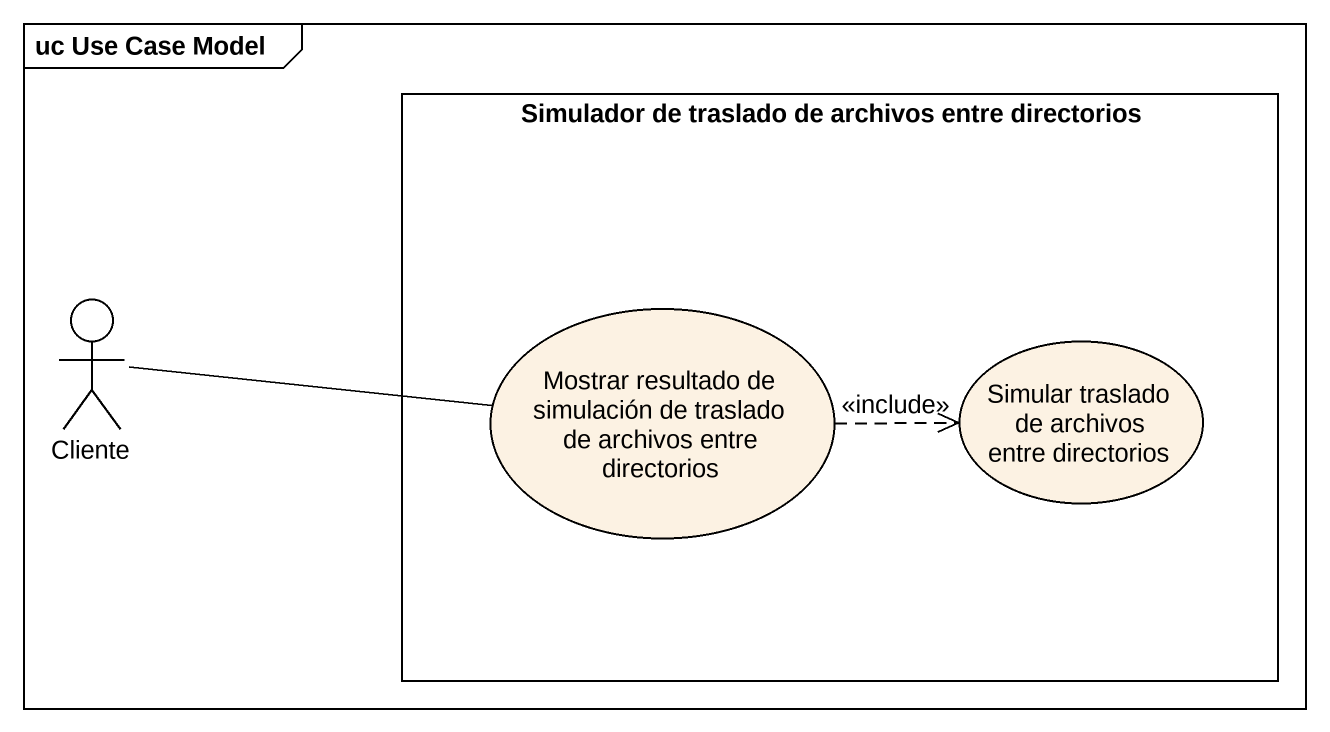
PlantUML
@startuml
mainframe uc Use Case Model
rectangle "Simulador de traslado de archivos entre directorios" as Simulador_de_traslado_de {
  usecase "Mostrar resultado de simulación de traslado de archivos entre directorios" as Mostrar_resultado_de
  usecase "Simular traslado de archivos entre directorios" as Simular_traslado_de
}
actor Cliente
Cliente -right- Mostrar_resultado_de
Mostrar_resultado_de .right.> Simular_traslado_de : <<include>>
@enduml
